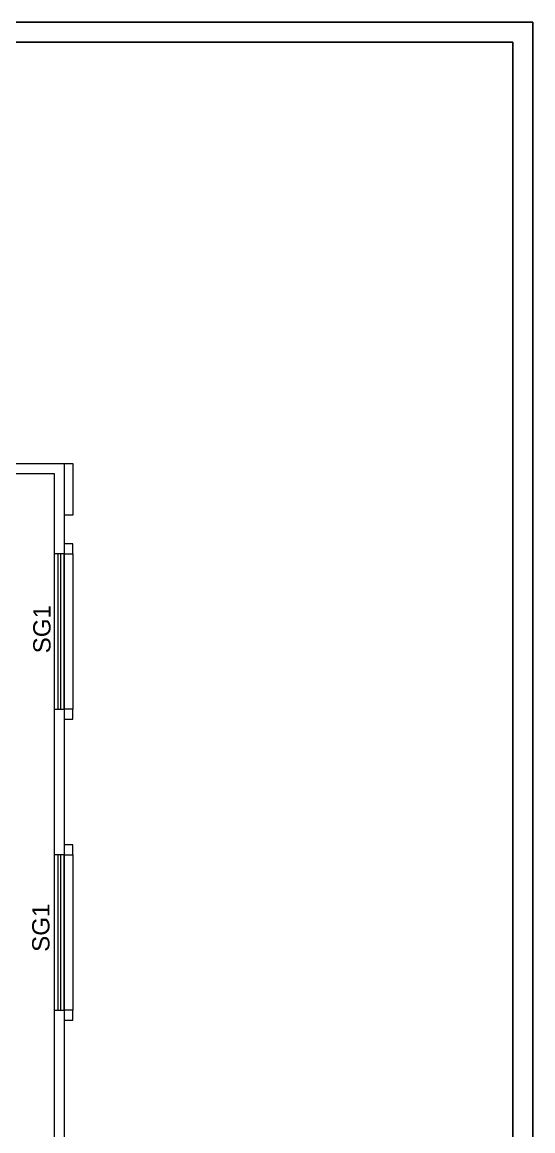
# Model space of a CAD drawing. Extents: x 3550807 to 4078732, y -628171 to -515859.
# Drawn here: x 3589976 to 3595888, y -532229 to -519387 of the extents above; entities that cross this region are included whole.
import ezdxf

# ---------------------------------------------------------------- set-up
doc = ezdxf.new("R2010")
doc.units = 0
doc.header["$LTSCALE"] = 6
doc.header["$MEASUREMENT"] = 0
doc.layers.get('0').update_dxf_attribs({"linetype": 'CONTINUOUS'})
doc.layers.add('D.F', color=251, linetype='CONTINUOUS', lineweight=5)
doc.styles.add('ARIAL', font='arial.ttf')

# ---------------------------------------------------------------- blocks, each defined once
blk = doc.blocks.new('1232')
at = {"layer": 'D.F', "color": 8, "linetype": 'ByBlock'}
for p, q in [((6040, 13385.2, -101230.8), (7240, 13385.2, -101230.8)), ((7240, 13385.2), (7240, 2520.2)), ((6040, 13270.2, -101230.8), (7125, 13270.2, -101230.8)), ((7125, 13270.2), (7125, 2635.2)), ((7240, 12338, -101230.8), (7125, 12338)), ((7340, 12338), (7340, 10538)), ((7240, 8852.7, -101230.8), (7125, 8852.7)), ((7340, 8852.7), (7340, 7052.7))]:
    blk.add_line(p, q, dxfattribs=at)
for points, elevation in [([(7240, 13385.2), (7340, 13385.2), (7340, 12785.6), (7240, 12785.6)], -202461.5), ([(7240, 12338), (7340, 12338), (7340, 12453), (7240, 12453)], -101230.8), ([(7240, 8852.7), (7340, 8852.7), (7340, 8967.7), (7240, 8967.7)], -101230.8)]:
    blk.add_lwpolyline(points, dxfattribs=dict(at, elevation=elevation))
for points in [[(7125, 12338), (7125, 10538), (7240, 10538), (7240, 12338)], [(7125, 8852.7), (7125, 7052.7), (7240, 7052.7), (7240, 8852.7)]]:
    blk.add_lwpolyline(points, close=True, dxfattribs=at)
at = {"layer": 'D.F', "color": 8, "linetype": 'Continuous'}
for points in [[(7200, 12338), (7165, 12338), (7165, 10538), (7200, 10538)], [(7200, 8852.7), (7165, 8852.7), (7165, 7052.7), (7200, 7052.7)]]:
    blk.add_lwpolyline(points, close=True, dxfattribs=at)
at = {"layer": 'D.F', "color": 8, "linetype": 'ByBlock'}
for points in [[(7240, 12338), (7340, 12338), (7340, 12453), (7240, 12453)], [(7240, 10423), (7340, 10423), (7340, 10538), (7240, 10538)], [(7240, 8852.7), (7340, 8852.7), (7340, 8967.7), (7240, 8967.7)], [(7240, 6937.7), (7340, 6937.7), (7340, 7052.7), (7240, 7052.7)]]:
    blk.add_lwpolyline(points, dxfattribs=at)
at = {"layer": 'D.F', "color": 8, "style": 'ARIAL', "width": 1}
for p in [(7081.1, 11186.3), (7068.7, 7727.9)]:
    blk.add_text('SG1', height=200, rotation=90, dxfattribs=at).set_placement(p)

msp = doc.modelspace()

# ---------------------------------------------------------------- linework, layer by layer
for points in [[(3595887.8, -519387.1), (3595887.8, -551398.5), (3550806.6, -551398.5), (3550806.6, -519387.1)], [(3595656, -519618.9), (3595656, -551166.7), (3551038.4, -551166.7), (3551038.4, -519618.9)]]:
    msp.add_lwpolyline(points, close=True)

# ---------------------------------------------------------------- block references
at = {"linetype": 'ByBlock'}
msp.add_blockref('1232', (3583223.6, -537884), dxfattribs=at)

doc.saveas('drawing.dxf')
